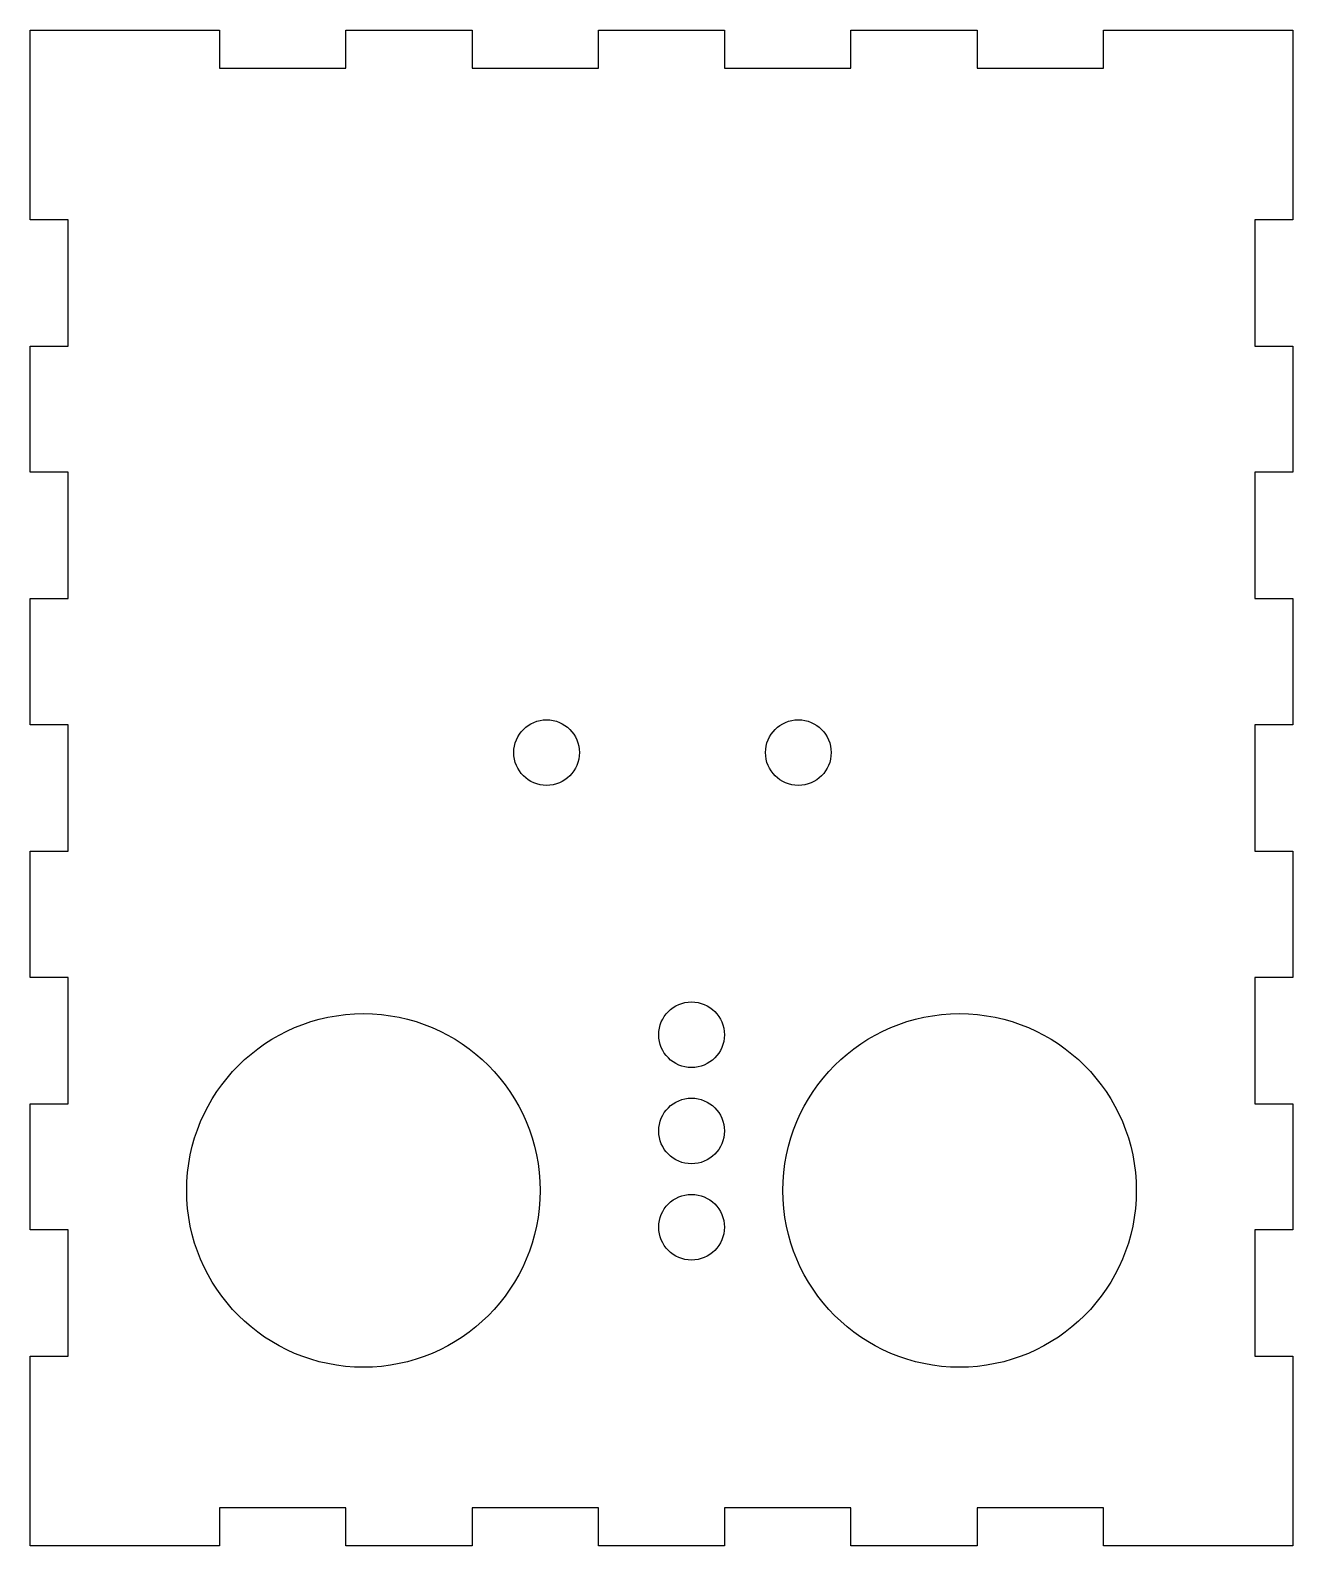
# Model space of a CAD drawing. Header units: millimetres. Extents: x -96 to 4, y -15 to 105.
import ezdxf

# ---------------------------------------------------------------- set-up
doc = ezdxf.new("R2010")
doc.units = ezdxf.units.MM
doc.layers.get('0').update_dxf_attribs({"linetype": 'CONTINUOUS'})

msp = doc.modelspace()

# ---------------------------------------------------------------- linework, layer by layer
msp.add_lwpolyline([(-93.24, 80), (-93.24, 90), (-96.24, 90), (-96.24, 105), (-81.24, 105), (-81.24, 102), (-71.24, 102), (-71.24, 105), (-61.24, 105), (-61.24, 102), (-51.24, 102), (-51.24, 105), (-41.24, 105), (-41.24, 102), (-31.24, 102), (-31.24, 105), (-21.24, 105), (-21.24, 102), (-11.24, 102), (-11.24, 105), (3.76, 105), (3.76, 90), (0.76, 90), (0.76, 80), (3.76, 80), (3.76, 70), (0.76, 70), (0.76, 60), (3.76, 60), (3.76, 50), (0.76, 50), (0.76, 40), (3.76, 40), (3.76, 30), (0.76, 30), (0.76, 20), (3.76, 20), (3.76, 10), (0.76, 10), (0.76, 0), (3.76, 0), (3.76, -15), (-11.24, -15), (-11.24, -12), (-21.24, -12), (-21.24, -15), (-31.24, -15), (-31.24, -12), (-41.24, -12), (-41.24, -15), (-51.24, -15), (-51.24, -12), (-61.24, -12), (-61.24, -15), (-71.24, -15), (-71.24, -12), (-81.24, -12), (-81.24, -15), (-96.24, -15), (-96.24, 0), (-93.24, 0), (-93.24, 10), (-96.24, 10), (-96.24, 20), (-93.24, 20), (-93.24, 30), (-96.24, 30), (-96.24, 40), (-93.24, 40), (-93.24, 50), (-96.24, 50), (-96.24, 60), (-93.24, 60), (-93.24, 70), (-96.24, 70), (-96.24, 80)], close=True)
for centre, radius in [((-55.34, 47.8), 2.6), ((-35.4, 47.8), 2.6), ((-43.86, 25.46), 2.6), ((-69.85, 13.13), 14), ((-22.63, 13.13), 14), ((-43.86, 17.84), 2.6), ((-43.86, 10.22), 2.6)]:
    msp.add_circle(centre, radius)

doc.saveas('drawing.dxf')
